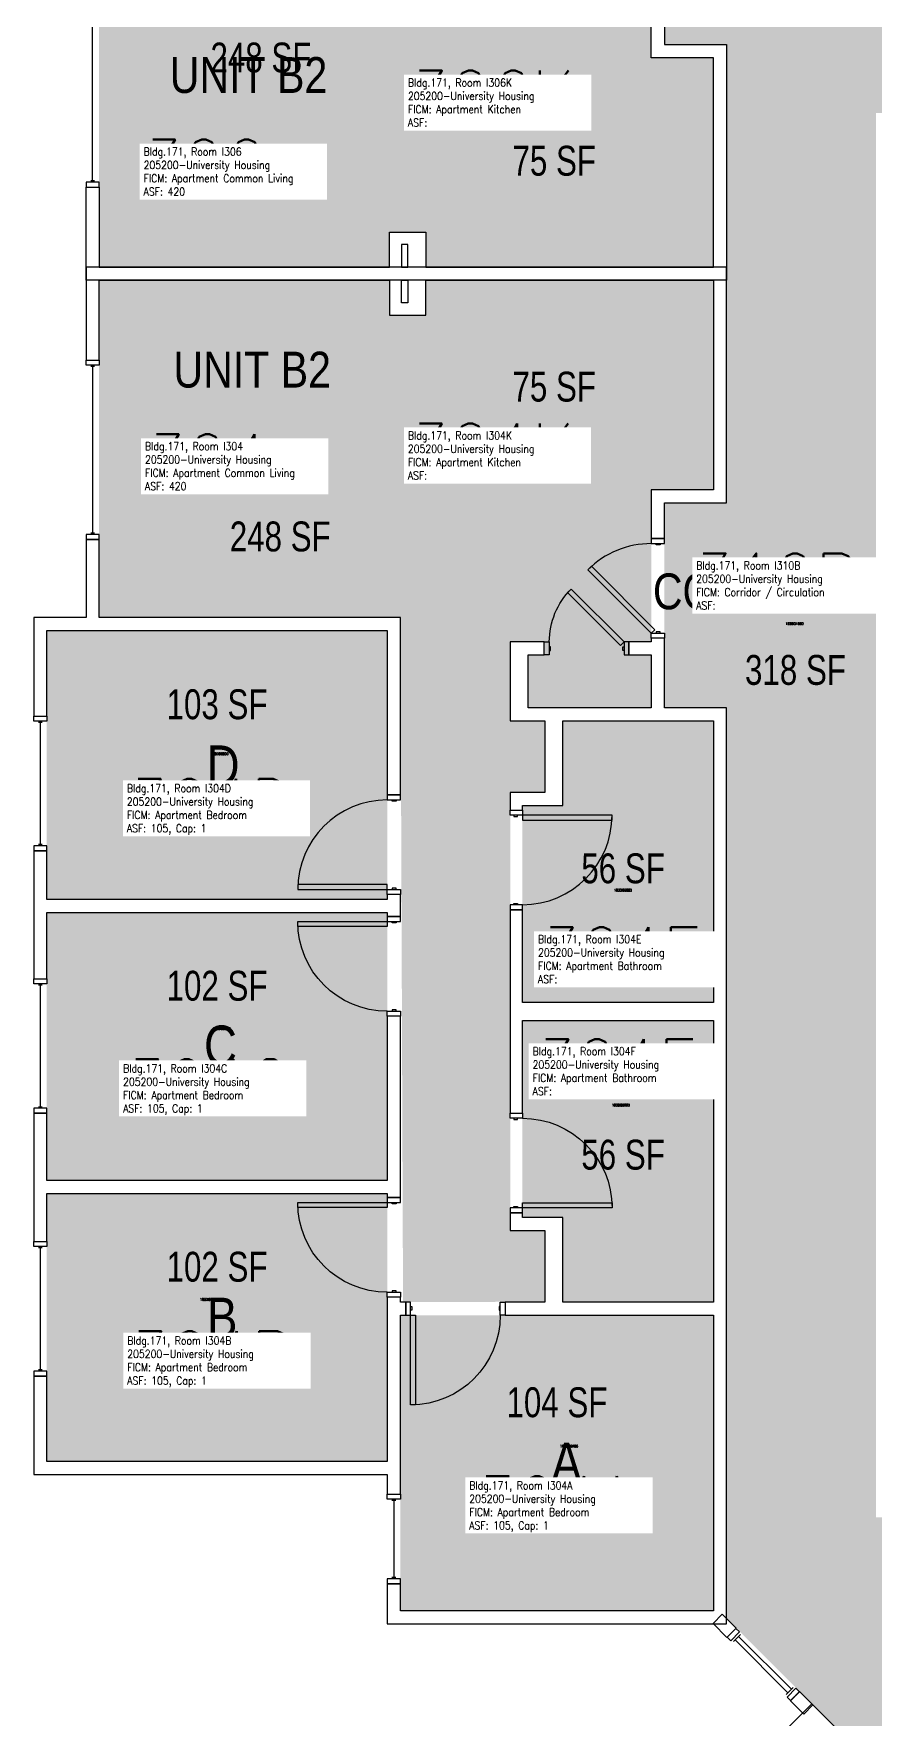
# Model space of a CAD drawing. Header units: inches. Extents: x 79 to 1966, y -19 to 1892.
# Drawn here: x 79 to 417, y 769 to 1446 of the extents above; entities that cross this region are included whole.
import ezdxf
from ezdxf.enums import TextEntityAlignment as Align

# ---------------------------------------------------------------- set-up
doc = ezdxf.new("R2010")
doc.units = ezdxf.units.IN
doc.header["$LTSCALE"] = 48
doc.header["$MEASUREMENT"] = 0
for name, color, linetype in [('A-AREA-IDEN', 1, 'Continuous'), ('A-DOOR', 2, 'Continuous'), ('A-GLZ', 1, 'Continuous'), ('A-IDEN-RNUM', 7, 'Continuous'), ('A-IDEN-SNUM', 4, 'Continuous'), ('A-IDEN-VNUM', 4, 'Continuous'), ('A-WALL', 5, 'Continuous'), ('AREA-TEXT', 3, 'Continuous'), ('Rooms-Category-Color', 7, 'Continuous'), ('Rooms-College-Color', 7, 'Continuous'), ('Rooms-Department-Color', 7, 'Continuous'), ('Rooms-Division-Color', 7, 'Continuous'), ('Rooms-Information', 7, 'Continuous')]:
    doc.layers.add(name, color=color, linetype=linetype)
doc.styles.add('AREA', font='arial.ttf', dxfattribs={"width": 0.75, "height": 12})
doc.styles.add('ROOMSNUMBER', font='txt.shx', dxfattribs={"height": 0.03})
doc.styles.add('ROOMVNUMBER', font='simplex.shx', dxfattribs={"width": 0.85})
doc.styles.get("Standard").update_dxf_attribs({"font": 'ARIALN.TTF'})

msp = doc.modelspace()

# ---------------------------------------------------------------- hatches: boundary and pattern name
h = msp.add_hatch()
h.set_pattern_fill('ANSI31', color=256, angle=90, style=0)
h.set_pattern_definition([(135, (-293.52646, 747.85343), (-0.088388348, -0.088388348), [])])
h.paths.add_polyline_path([(290.42, 1079.32), (290.42, 1138.06), (299.63, 1138.06), (299.63, 1079.32)], flags=9)
at = {"layer": 'Rooms-Category-Color', "true_color": 0x728ef3}
for points in [[(284.57, 1762.59), (284.57, 1733.84), (270.69, 1733.84), (270.69, 1557.8), (284.57, 1557.8), (284.57, 1529.05), (270.69, 1529.05), (270.69, 1497.35), (284.37, 1497.35), (284.37, 1502.6), (277.94, 1502.6), (277.94, 1523.8), (327.32, 1523.8), (327.32, 1502.6), (318.37, 1502.6), (318.37, 1497.35), (327.32, 1497.35), (327.32, 1436.23), (222.19, 1436.23), (222.19, 1352.09), (105.57, 1352.09), (105.57, 1487.59), (226.57, 1487.59), (227.63, 1762.59), (284.57, 1762.37)], [(222.19, 1366.09), (236.82, 1366.09), (236.82, 1352.09), (352.32, 1352.09), (352.32, 1436.23), (222.19, 1436.23)], [(284.57, 936.34), (284.57, 965.09), (270.69, 965.09), (270.69, 1141.12), (284.57, 1141.12), (284.57, 1169.87), (270.69, 1169.87), (270.69, 1201.57), (284.37, 1201.57), (284.37, 1196.32), (277.94, 1196.32), (277.94, 1175.12), (327.32, 1175.12), (327.32, 1196.32), (318.37, 1196.32), (318.37, 1201.57), (327.32, 1201.57), (327.32, 1262.69), (222.19, 1262.69), (222.19, 1346.84), (105.57, 1346.84), (105.57, 1211.34), (226.57, 1211.34), (227.63, 936.34), (284.57, 936.55)], [(222.19, 1332.84), (236.82, 1332.84), (236.82, 1346.84), (352.32, 1346.84), (352.32, 1262.69), (222.19, 1262.69)], [(84.57, 1098.09), (84.57, 1206.09), (221.32, 1206.09), (221.32, 1098.09), (85.01, 1098.1)], [(352.32, 1056.74), (352.32, 1169.87), (291.82, 1169.87), (291.82, 1135.87), (275.57, 1135.87), (275.57, 1056.73)], [(84.57, 985.21), (84.57, 1092.84), (221.3, 1092.85), (221.32, 985.21), (85.01, 985.22)], [(275.57, 970.35), (275.57, 1049.48), (352.32, 1049.48), (352.32, 936.35), (291.82, 936.34), (291.82, 970.34)], [(84.57, 979.96), (84.57, 872.34), (221.32, 872.34), (221.3, 979.97), (85.01, 979.97)], [(352.32, 812.35), (226.57, 812.34), (226.57, 931.09), (352.32, 931.09)]]:
    msp.add_hatch(color=171, dxfattribs=at).paths.add_polyline_path(points)
at = {"layer": 'Rooms-Category-Color', "true_color": 0xadadad}
for points in [[(332.57, 1507.21), (417.54, 1507.21), (417.54, 1473.12), (442.54, 1473.12), (442.54, 1413.99), (417.54, 1413.99), (417.54, 849.94), (357.57, 809.24), (357.57, 1175.12), (332.57, 1175.12), (332.57, 1257.44), (357.57, 1257.44), (357.57, 1441.48), (332.57, 1441.48)], [(417.54, 849.94), (467.31, 849.34), (467.31, 784.34), (696.93, 554.72), (757.12, 614.92), (797.08, 574.97), (736.88, 514.77), (835.7, 415.95), (793.27, 373.53), (710.27, 456.54), (692.59, 438.86), (634.38, 497.07), (652.05, 514.75), (357.57, 809.24)]]:
    msp.add_hatch(color=253, dxfattribs=at).paths.add_polyline_path(points)
at = {"layer": 'Rooms-College-Color', "true_color": 0xadadad}
for points in [[(284.57, 1762.59), (284.57, 1733.84), (270.69, 1733.84), (270.69, 1557.8), (284.57, 1557.8), (284.57, 1529.05), (270.69, 1529.05), (270.69, 1497.35), (284.37, 1497.35), (284.37, 1502.6), (277.94, 1502.6), (277.94, 1523.8), (327.32, 1523.8), (327.32, 1502.6), (318.37, 1502.6), (318.37, 1497.35), (327.32, 1497.35), (327.32, 1436.23), (222.19, 1436.23), (222.19, 1352.09), (105.57, 1352.09), (105.57, 1487.59), (226.57, 1487.59), (227.63, 1762.59), (284.57, 1762.37)], [(332.57, 1507.21), (417.54, 1507.21), (417.54, 1473.12), (442.54, 1473.12), (442.54, 1413.99), (417.54, 1413.99), (417.54, 849.94), (357.57, 809.24), (357.57, 1175.12), (332.57, 1175.12), (332.57, 1257.44), (357.57, 1257.44), (357.57, 1441.48), (332.57, 1441.48)], [(222.19, 1366.09), (236.82, 1366.09), (236.82, 1352.09), (352.32, 1352.09), (352.32, 1436.23), (222.19, 1436.23)], [(284.57, 936.34), (284.57, 965.09), (270.69, 965.09), (270.69, 1141.12), (284.57, 1141.12), (284.57, 1169.87), (270.69, 1169.87), (270.69, 1201.57), (284.37, 1201.57), (284.37, 1196.32), (277.94, 1196.32), (277.94, 1175.12), (327.32, 1175.12), (327.32, 1196.32), (318.37, 1196.32), (318.37, 1201.57), (327.32, 1201.57), (327.32, 1262.69), (222.19, 1262.69), (222.19, 1346.84), (105.57, 1346.84), (105.57, 1211.34), (226.57, 1211.34), (227.63, 936.34), (284.57, 936.55)], [(222.19, 1332.84), (236.82, 1332.84), (236.82, 1346.84), (352.32, 1346.84), (352.32, 1262.69), (222.19, 1262.69)], [(84.57, 1098.09), (84.57, 1206.09), (221.32, 1206.09), (221.32, 1098.09), (85.01, 1098.1)], [(352.32, 1056.74), (352.32, 1169.87), (291.82, 1169.87), (291.82, 1135.87), (275.57, 1135.87), (275.57, 1056.73)], [(84.57, 985.21), (84.57, 1092.84), (221.3, 1092.85), (221.32, 985.21), (85.01, 985.22)], [(275.57, 970.35), (275.57, 1049.48), (352.32, 1049.48), (352.32, 936.35), (291.82, 936.34), (291.82, 970.34)], [(84.57, 979.96), (84.57, 872.34), (221.32, 872.34), (221.3, 979.97), (85.01, 979.97)], [(352.32, 812.35), (226.57, 812.34), (226.57, 931.09), (352.32, 931.09)], [(417.54, 849.94), (467.31, 849.34), (467.31, 784.34), (696.93, 554.72), (757.12, 614.92), (797.08, 574.97), (736.88, 514.77), (835.7, 415.95), (793.27, 373.53), (710.27, 456.54), (692.59, 438.86), (634.38, 497.07), (652.05, 514.75), (357.57, 809.24)]]:
    msp.add_hatch(color=253, dxfattribs=at).paths.add_polyline_path(points)
at = {"layer": 'Rooms-Department-Color', "true_color": 0x604aed}
for points in [[(284.57, 1762.59), (284.57, 1733.84), (270.69, 1733.84), (270.69, 1557.8), (284.57, 1557.8), (284.57, 1529.05), (270.69, 1529.05), (270.69, 1497.35), (284.37, 1497.35), (284.37, 1502.6), (277.94, 1502.6), (277.94, 1523.8), (327.32, 1523.8), (327.32, 1502.6), (318.37, 1502.6), (318.37, 1497.35), (327.32, 1497.35), (327.32, 1436.23), (222.19, 1436.23), (222.19, 1352.09), (105.57, 1352.09), (105.57, 1487.59), (226.57, 1487.59), (227.63, 1762.59), (284.57, 1762.37)], [(222.19, 1366.09), (236.82, 1366.09), (236.82, 1352.09), (352.32, 1352.09), (352.32, 1436.23), (222.19, 1436.23)], [(284.57, 936.34), (284.57, 965.09), (270.69, 965.09), (270.69, 1141.12), (284.57, 1141.12), (284.57, 1169.87), (270.69, 1169.87), (270.69, 1201.57), (284.37, 1201.57), (284.37, 1196.32), (277.94, 1196.32), (277.94, 1175.12), (327.32, 1175.12), (327.32, 1196.32), (318.37, 1196.32), (318.37, 1201.57), (327.32, 1201.57), (327.32, 1262.69), (222.19, 1262.69), (222.19, 1346.84), (105.57, 1346.84), (105.57, 1211.34), (226.57, 1211.34), (227.63, 936.34), (284.57, 936.55)], [(222.19, 1332.84), (236.82, 1332.84), (236.82, 1346.84), (352.32, 1346.84), (352.32, 1262.69), (222.19, 1262.69)], [(84.57, 1098.09), (84.57, 1206.09), (221.32, 1206.09), (221.32, 1098.09), (85.01, 1098.1)], [(352.32, 1056.74), (352.32, 1169.87), (291.82, 1169.87), (291.82, 1135.87), (275.57, 1135.87), (275.57, 1056.73)], [(84.57, 985.21), (84.57, 1092.84), (221.3, 1092.85), (221.32, 985.21), (85.01, 985.22)], [(275.57, 970.35), (275.57, 1049.48), (352.32, 1049.48), (352.32, 936.35), (291.82, 936.34), (291.82, 970.34)], [(84.57, 979.96), (84.57, 872.34), (221.32, 872.34), (221.3, 979.97), (85.01, 979.97)], [(352.32, 812.35), (226.57, 812.34), (226.57, 931.09), (352.32, 931.09)]]:
    msp.add_hatch(color=173, dxfattribs=at).paths.add_polyline_path(points)
at = {"layer": 'Rooms-Department-Color', "true_color": 0xacacac}
for points in [[(332.57, 1507.21), (417.54, 1507.21), (417.54, 1473.12), (442.54, 1473.12), (442.54, 1413.99), (417.54, 1413.99), (417.54, 849.94), (357.57, 809.24), (357.57, 1175.12), (332.57, 1175.12), (332.57, 1257.44), (357.57, 1257.44), (357.57, 1441.48), (332.57, 1441.48)], [(417.54, 849.94), (467.31, 849.34), (467.31, 784.34), (696.93, 554.72), (757.12, 614.92), (797.08, 574.97), (736.88, 514.77), (835.7, 415.95), (793.27, 373.53), (710.27, 456.54), (692.59, 438.86), (634.38, 497.07), (652.05, 514.75), (357.57, 809.24)]]:
    msp.add_hatch(color=253, dxfattribs=at).paths.add_polyline_path(points)
at = {"layer": 'Rooms-Division-Color', "true_color": 0x604aed}
for points in [[(284.57, 1762.59), (284.57, 1733.84), (270.69, 1733.84), (270.69, 1557.8), (284.57, 1557.8), (284.57, 1529.05), (270.69, 1529.05), (270.69, 1497.35), (284.37, 1497.35), (284.37, 1502.6), (277.94, 1502.6), (277.94, 1523.8), (327.32, 1523.8), (327.32, 1502.6), (318.37, 1502.6), (318.37, 1497.35), (327.32, 1497.35), (327.32, 1436.23), (222.19, 1436.23), (222.19, 1352.09), (105.57, 1352.09), (105.57, 1487.59), (226.57, 1487.59), (227.63, 1762.59), (284.57, 1762.37)], [(222.19, 1366.09), (236.82, 1366.09), (236.82, 1352.09), (352.32, 1352.09), (352.32, 1436.23), (222.19, 1436.23)], [(284.57, 936.34), (284.57, 965.09), (270.69, 965.09), (270.69, 1141.12), (284.57, 1141.12), (284.57, 1169.87), (270.69, 1169.87), (270.69, 1201.57), (284.37, 1201.57), (284.37, 1196.32), (277.94, 1196.32), (277.94, 1175.12), (327.32, 1175.12), (327.32, 1196.32), (318.37, 1196.32), (318.37, 1201.57), (327.32, 1201.57), (327.32, 1262.69), (222.19, 1262.69), (222.19, 1346.84), (105.57, 1346.84), (105.57, 1211.34), (226.57, 1211.34), (227.63, 936.34), (284.57, 936.55)], [(222.19, 1332.84), (236.82, 1332.84), (236.82, 1346.84), (352.32, 1346.84), (352.32, 1262.69), (222.19, 1262.69)], [(84.57, 1098.09), (84.57, 1206.09), (221.32, 1206.09), (221.32, 1098.09), (85.01, 1098.1)], [(352.32, 1056.74), (352.32, 1169.87), (291.82, 1169.87), (291.82, 1135.87), (275.57, 1135.87), (275.57, 1056.73)], [(84.57, 985.21), (84.57, 1092.84), (221.3, 1092.85), (221.32, 985.21), (85.01, 985.22)], [(275.57, 970.35), (275.57, 1049.48), (352.32, 1049.48), (352.32, 936.35), (291.82, 936.34), (291.82, 970.34)], [(84.57, 979.96), (84.57, 872.34), (221.32, 872.34), (221.3, 979.97), (85.01, 979.97)], [(352.32, 812.35), (226.57, 812.34), (226.57, 931.09), (352.32, 931.09)]]:
    msp.add_hatch(color=173, dxfattribs=at).paths.add_polyline_path(points)
at = {"layer": 'Rooms-Division-Color', "true_color": 0xadadad}
for points in [[(332.57, 1507.21), (417.54, 1507.21), (417.54, 1473.12), (442.54, 1473.12), (442.54, 1413.99), (417.54, 1413.99), (417.54, 849.94), (357.57, 809.24), (357.57, 1175.12), (332.57, 1175.12), (332.57, 1257.44), (357.57, 1257.44), (357.57, 1441.48), (332.57, 1441.48)], [(417.54, 849.94), (467.31, 849.34), (467.31, 784.34), (696.93, 554.72), (757.12, 614.92), (797.08, 574.97), (736.88, 514.77), (835.7, 415.95), (793.27, 373.53), (710.27, 456.54), (692.59, 438.86), (634.38, 497.07), (652.05, 514.75), (357.57, 809.24)]]:
    msp.add_hatch(color=253, dxfattribs=at).paths.add_polyline_path(points)

# ---------------------------------------------------------------- linework, layer by layer
at = {"layer": 'A-DOOR'}
for points in [[(332.57, 1241.05), (332.57, 1243.05), (327.32, 1243.05), (327.32, 1241.05)], [(330.82, 1241.05), (330.82, 1240.55), (329.32, 1240.55), (329.32, 1241.05)], [(327.32, 1205.05), (328.73, 1206.47), (303.28, 1231.92), (301.86, 1230.51)], [(316.37, 1201.57), (314.95, 1200.15), (293.74, 1221.37), (295.15, 1222.78)], [(330.82, 1205.05), (330.82, 1205.55), (329.32, 1205.55), (329.32, 1205.05)], [(286.37, 1196.32), (284.37, 1196.32), (284.37, 1201.57), (286.37, 1201.57)], [(286.37, 1198.07), (286.87, 1198.07), (286.87, 1199.57), (286.37, 1199.57)], [(316.37, 1198.07), (315.87, 1198.07), (315.87, 1199.57), (316.37, 1199.57)], [(316.37, 1196.32), (318.37, 1196.32), (318.37, 1201.57), (316.37, 1201.57)], [(332.57, 1205.05), (332.57, 1203.05), (327.32, 1203.05), (327.32, 1205.05)], [(226.57, 1138.09), (226.57, 1140.09), (221.32, 1140.09), (221.32, 1138.09)], [(224.82, 1138.09), (224.82, 1137.59), (223.32, 1137.59), (223.32, 1138.09)], [(270.69, 1131.98), (270.69, 1133.98), (275.57, 1133.98), (275.57, 1131.98)], [(272.07, 1131.98), (272.07, 1131.48), (273.57, 1131.48), (273.57, 1131.98)], [(275.57, 1131.98), (275.57, 1129.98), (311.57, 1129.98), (311.57, 1131.98)], [(221.32, 1102.09), (221.32, 1104.09), (185.32, 1104.09), (185.32, 1102.09)], [(226.57, 1102.09), (226.57, 1100.09), (221.32, 1100.09), (221.32, 1102.09)], [(224.82, 1102.09), (224.82, 1102.59), (223.32, 1102.59), (223.32, 1102.09)], [(226.57, 1089.21), (226.57, 1091.21), (221.32, 1091.21), (221.32, 1089.21)], [(270.69, 1095.98), (270.69, 1093.98), (275.57, 1093.98), (275.57, 1095.98)], [(272.07, 1095.98), (272.07, 1096.48), (273.57, 1096.48), (273.57, 1095.98)], [(221.32, 1089.21), (221.32, 1087.21), (185.32, 1087.21), (185.32, 1089.21)], [(224.82, 1089.21), (224.82, 1088.71), (223.32, 1088.71), (223.32, 1089.21)], [(226.57, 1053.21), (226.57, 1051.21), (221.32, 1051.21), (221.32, 1053.21)], [(224.82, 1053.21), (224.82, 1053.71), (223.32, 1053.71), (223.32, 1053.21)], [(270.69, 1010.23), (270.69, 1012.23), (275.57, 1012.23), (275.57, 1010.23)], [(272.07, 1010.23), (272.07, 1009.73), (273.57, 1009.73), (273.57, 1010.23)], [(221.32, 976.34), (221.32, 974.34), (185.32, 974.34), (185.32, 976.34)], [(226.57, 976.34), (226.57, 978.34), (221.32, 978.34), (221.32, 976.34)], [(224.82, 976.34), (224.82, 975.84), (223.32, 975.84), (223.32, 976.34)], [(275.57, 974.23), (275.57, 976.23), (311.57, 976.23), (311.57, 974.23)], [(270.69, 974.23), (270.69, 972.23), (275.57, 972.23), (275.57, 974.23)], [(272.07, 974.23), (272.07, 974.73), (273.57, 974.73), (273.57, 974.23)], [(226.57, 940.34), (226.57, 938.34), (221.32, 938.34), (221.32, 940.34)], [(224.82, 940.34), (224.82, 940.84), (223.32, 940.84), (223.32, 940.34)], [(230.69, 936.34), (228.69, 936.34), (228.69, 931.09), (230.69, 931.09)], [(230.69, 934.59), (231.19, 934.59), (231.19, 933.09), (230.69, 933.09)], [(266.69, 934.59), (266.19, 934.59), (266.19, 933.09), (266.69, 933.09)], [(266.69, 936.34), (268.69, 936.34), (268.69, 931.09), (266.69, 931.09)], [(230.69, 931.09), (232.69, 931.09), (232.69, 895.09), (230.69, 895.09)]]:
    msp.add_lwpolyline(points, close=True, dxfattribs=at)
for centre, start, end in [((327.32, 1205.05), 90, 135), ((221.32, 1102.09), 90, 180), ((275.57, 1131.98), 270, 0)]:
    msp.add_arc(centre, 36, start, end, dxfattribs=at)
at = {"layer": 'A-DOOR', "extrusion": (0, 0, -1)}
for centre, radius, start, end in [((-316.37, 1201.57), 30, 0, 45), ((-221.32, 1089.21), 36, 270, 0), ((-275.57, 974.23), 36, 90, 180), ((-221.32, 976.34), 36, 270, 0), ((-230.69, 931.09), 36, 180, 270)]:
    msp.add_arc(centre, radius, start, end, dxfattribs=at)
at = {"layer": 'A-GLZ'}
for p, q in [((102.94, 1386.7), (102.94, 1453.7)), ((103.69, 1386.7), (102.19, 1386.7)), ((103.69, 1312.22), (102.19, 1312.22)), ((102.94, 1312.22), (102.94, 1245.22)), ((103.69, 1245.22), (102.19, 1245.22)), ((82.69, 1169.18), (81.19, 1169.18)), ((81.94, 1169.18), (81.94, 1120.18)), ((82.69, 1120.18), (81.19, 1120.18)), ((82.69, 1063.71), (81.19, 1063.71)), ((81.94, 1063.71), (81.94, 1014.71)), ((82.69, 1014.71), (81.19, 1014.71)), ((82.69, 958.18), (81.19, 958.18)), ((81.94, 958.18), (81.94, 909.18)), ((82.69, 909.18), (81.19, 909.18)), ((224.69, 856.72), (223.19, 856.72)), ((223.94, 856.72), (223.94, 825.72)), ((224.69, 825.72), (223.19, 825.72)), ((357.8, 801.75), (361.34, 805.29)), ((359.22, 800.34), (357.8, 801.75)), ((362.75, 803.87), (359.22, 800.34)), ((360.28, 799.98), (363.11, 802.81)), ((382.2, 779.48), (360.99, 800.69)), ((361.34, 805.29), (362.75, 803.87)), ((383.61, 780.89), (362.4, 802.1)), ((381.49, 778.77), (384.32, 781.6)), ((385.38, 781.25), (381.85, 777.71)), ((383.26, 776.3), (386.8, 779.83)), ((386.8, 779.83), (385.38, 781.25)), ((381.85, 777.71), (383.26, 776.3))]:
    msp.add_line(p, q, dxfattribs=at)
for points in [[(100.32, 1386.2), (100.32, 1384.2), (105.57, 1384.2), (105.57, 1386.2)], [(100.32, 1312.72), (100.32, 1314.72), (105.57, 1314.72), (105.57, 1312.72)], [(100.32, 1244.72), (100.32, 1242.72), (105.57, 1242.72), (105.57, 1244.72)], [(79.32, 1169.68), (79.32, 1171.68), (84.57, 1171.68), (84.57, 1169.68)], [(79.32, 1119.68), (79.32, 1117.68), (84.57, 1117.68), (84.57, 1119.68)], [(79.32, 1064.21), (79.32, 1066.21), (84.57, 1066.21), (84.57, 1064.21)], [(79.32, 1014.21), (79.32, 1012.21), (84.57, 1012.21), (84.57, 1014.21)], [(79.32, 958.68), (79.32, 960.68), (84.57, 960.68), (84.57, 958.68)], [(79.32, 908.68), (79.32, 906.68), (84.57, 906.68), (84.57, 908.68)], [(221.32, 857.22), (221.32, 859.22), (226.57, 859.22), (226.57, 857.22)], [(221.32, 825.22), (221.32, 823.22), (226.57, 823.22), (226.57, 825.22)]]:
    msp.add_lwpolyline(points, close=True, dxfattribs=at)
at = {"layer": 'A-WALL'}
for p, q in [((327.32, 1436.23), (327.32, 1455.87)), ((332.57, 1455.87), (332.57, 1441.48)), ((352.32, 1436.23), (327.32, 1436.23)), ((332.57, 1441.48), (357.57, 1441.48)), ((352.32, 1352.09), (352.32, 1436.23)), ((357.57, 1441.48), (357.57, 1346.84)), ((100.32, 1346.84), (100.32, 1384.2)), ((100.32, 1384.2), (105.57, 1384.2)), ((105.57, 1384.2), (105.57, 1352.09)), ((222.19, 1366.09), (236.82, 1366.09)), ((222.19, 1352.09), (222.19, 1366.09)), ((229.57, 1361.21), (227.07, 1361.21)), ((227.07, 1361.21), (227.07, 1352.09)), ((229.57, 1352.09), (229.57, 1361.21)), ((236.82, 1366.09), (236.82, 1352.09)), ((100.32, 1352.09), (100.32, 1314.72)), ((357.57, 1352.09), (100.32, 1352.09)), ((105.57, 1352.09), (222.19, 1352.09)), ((227.07, 1352.09), (229.57, 1352.09)), ((236.82, 1352.09), (352.32, 1352.09)), ((357.57, 1257.44), (357.57, 1352.09)), ((357.57, 1346.84), (100.32, 1346.84)), ((105.57, 1314.72), (105.57, 1346.84)), ((105.57, 1346.84), (222.19, 1346.84)), ((222.19, 1346.84), (222.19, 1332.84)), ((227.07, 1346.84), (229.57, 1346.84)), ((227.07, 1337.71), (227.07, 1346.84)), ((229.57, 1346.84), (229.57, 1337.71)), ((236.82, 1346.84), (352.32, 1346.84)), ((236.82, 1332.84), (236.82, 1346.84)), ((352.32, 1346.84), (352.32, 1262.69)), ((229.57, 1337.71), (227.07, 1337.71)), ((222.19, 1332.84), (236.82, 1332.84)), ((100.32, 1314.72), (105.57, 1314.72)), ((327.32, 1262.69), (327.32, 1243.05)), ((352.32, 1262.69), (327.32, 1262.69)), ((332.57, 1243.05), (332.57, 1257.44)), ((332.57, 1257.44), (357.57, 1257.44)), ((100.32, 1242.72), (100.32, 1211.34)), ((105.57, 1242.72), (100.32, 1242.72)), ((105.57, 1211.34), (105.57, 1242.72)), ((327.32, 1243.05), (332.57, 1243.05)), ((79.32, 1211.34), (79.32, 1171.68)), ((100.32, 1211.34), (79.32, 1211.34)), ((84.57, 1171.68), (84.57, 1206.09)), ((84.57, 1206.09), (221.32, 1206.09)), ((226.57, 1211.34), (105.57, 1211.34)), ((221.32, 1206.09), (221.32, 1140.09)), ((226.57, 1140.09), (226.57, 1211.34)), ((270.69, 1201.57), (270.69, 1169.87)), ((284.37, 1201.57), (270.69, 1201.57)), ((284.37, 1196.32), (284.37, 1201.57)), ((327.32, 1201.57), (318.37, 1201.57)), ((318.37, 1201.57), (318.37, 1196.32)), ((327.32, 1203.05), (327.32, 1201.57)), ((332.57, 1203.05), (327.32, 1203.05)), ((332.57, 1175.12), (332.57, 1203.05)), ((277.94, 1175.12), (277.94, 1196.32)), ((277.94, 1196.32), (284.37, 1196.32)), ((318.37, 1196.32), (327.32, 1196.32)), ((327.32, 1196.32), (327.32, 1175.12)), ((79.32, 1171.68), (84.57, 1171.68)), ((327.32, 1175.12), (277.94, 1175.12)), ((357.57, 1175.12), (332.57, 1175.12)), ((357.57, 935.71), (357.57, 1175.12)), ((270.69, 1169.87), (284.57, 1169.87)), ((284.57, 1169.87), (284.57, 1141.12)), ((291.82, 1135.87), (291.82, 1169.87)), ((291.82, 1169.87), (352.32, 1169.87)), ((352.32, 1169.87), (352.32, 1056.73)), ((221.32, 1140.09), (226.57, 1140.09)), ((270.69, 1141.12), (270.69, 1133.98)), ((284.57, 1141.12), (270.69, 1141.12)), ((270.69, 1133.98), (275.57, 1133.98)), ((275.57, 1133.98), (275.57, 1135.87)), ((275.57, 1135.87), (291.82, 1135.87)), ((79.32, 1117.68), (79.32, 1066.21)), ((84.57, 1117.68), (79.32, 1117.68)), ((84.57, 1098.09), (84.57, 1117.68)), ((221.32, 1098.09), (84.57, 1098.09)), ((221.32, 1100.09), (221.32, 1098.09)), ((226.57, 1100.09), (221.32, 1100.09)), ((226.57, 1091.21), (226.57, 1100.09)), ((84.57, 1066.21), (84.57, 1092.84)), ((84.57, 1092.84), (221.32, 1092.84)), ((221.32, 1092.84), (221.32, 1091.21)), ((221.32, 1091.21), (226.57, 1091.21)), ((270.69, 1093.98), (270.69, 1012.23)), ((275.57, 1093.98), (270.69, 1093.98)), ((275.57, 1056.73), (275.57, 1093.98)), ((79.32, 1066.21), (84.57, 1066.21)), ((352.32, 1056.73), (275.57, 1056.73)), ((221.32, 1051.21), (221.32, 985.21)), ((226.57, 1051.21), (221.32, 1051.21)), ((226.57, 978.34), (226.57, 1051.21)), ((275.57, 1012.23), (275.57, 1049.48)), ((275.57, 1049.48), (352.32, 1049.48)), ((352.32, 1049.48), (352.32, 936.34)), ((84.57, 1012.21), (79.32, 1012.21)), ((79.32, 1012.21), (79.32, 960.68)), ((84.57, 985.21), (84.57, 1012.21)), ((270.69, 1012.23), (275.57, 1012.23)), ((221.32, 985.21), (84.57, 985.21)), ((84.57, 979.96), (221.32, 979.96)), ((84.57, 960.68), (84.57, 979.96)), ((221.32, 979.96), (221.32, 978.34)), ((221.32, 978.34), (226.57, 978.34)), ((270.69, 972.23), (270.69, 965.09)), ((275.57, 972.23), (270.69, 972.23)), ((275.57, 970.34), (275.57, 972.23)), ((291.82, 970.34), (275.57, 970.34)), ((291.82, 936.34), (291.82, 970.34)), ((270.69, 965.09), (284.57, 965.09)), ((284.57, 965.09), (284.57, 936.34)), ((79.32, 960.68), (84.57, 960.68)), ((221.32, 938.34), (221.32, 872.34)), ((226.57, 938.34), (221.32, 938.34)), ((226.57, 936.34), (226.57, 938.34)), ((228.69, 936.34), (226.57, 936.34)), ((228.69, 931.09), (228.69, 936.34)), ((271.32, 936.34), (268.69, 936.34)), ((268.69, 936.34), (268.69, 931.09)), ((284.57, 936.34), (271.32, 936.34)), ((352.32, 936.34), (291.82, 936.34)), ((357.57, 807.09), (357.57, 935.71)), ((226.57, 867.71), (226.57, 931.09)), ((226.57, 931.09), (228.69, 931.09)), ((268.69, 931.09), (271.32, 931.09)), ((271.32, 931.09), (352.32, 931.09)), ((352.32, 931.09), (352.32, 812.34)), ((79.32, 906.68), (79.32, 867.09)), ((84.57, 906.68), (79.32, 906.68)), ((84.57, 872.34), (84.57, 906.68)), ((79.32, 867.09), (221.32, 867.09)), ((221.32, 872.34), (84.57, 872.34)), ((221.32, 867.09), (221.32, 859.22)), ((226.57, 859.22), (226.57, 867.71)), ((221.32, 859.22), (226.57, 859.22)), ((221.32, 823.22), (221.32, 807.09)), ((226.57, 823.22), (221.32, 823.22)), ((226.57, 812.34), (226.57, 823.22)), ((221.32, 807.09), (357.57, 807.09)), ((352.32, 812.34), (226.57, 812.34)), ((355.82, 810.98), (352.11, 807.27)), ((352.11, 807.27), (357.72, 801.66)), ((361.43, 805.38), (355.82, 810.98)), ((357.72, 801.66), (361.43, 805.38)), ((386.88, 779.92), (383.17, 776.21)), ((392.26, 774.55), (386.88, 779.92)), ((295.47, 678.64), (391.81, 774.99)), ((383.17, 776.21), (388.54, 770.83)), ((388.54, 770.83), (392.26, 774.55)), ((391.81, 774.99), (482.77, 684.04))]:
    msp.add_line(p, q, dxfattribs=at)

# ---------------------------------------------------------------- texts
at = {"layer": 'A-AREA-IDEN'}
for s, p in [('UNIT B2', (165.59, 1422.06)), ('UNIT B2', (167.06, 1303.73)), ('CORRIDOR', (372.86, 1214.66))]:
    msp.add_text(s, height=14.4, dxfattribs=at).set_placement(p, align=Align.CENTER)
at = {"layer": 'A-AREA-IDEN', "char_height": 16, "width": 1, "attachment_point": 1}
for s, insert in [('{\\C1;D}', (148.75, 1159.97)), ('{\\C1;C}', (147.7, 1047.45)), ('{\\C1;B}', (148.92, 938.13)), ('{\\C1;A}', (287.17, 879.95))]:
    msp.add_mtext(s, dxfattribs=dict(at, insert=insert))
at = {"layer": 'A-IDEN-RNUM', "style": 'ROOMSNUMBER', "width": 0.85}
for s, p in [('0306-K0', (248.68, 1420.15)), ('0306-00', (147.7, 1390.63)), ('0304-00', (146.31, 1273)), ('0304-K0', (248.66, 1278.15)), ('0310-B0', (384.87, 1208.87)), ('0304-D0', (153.91, 1156.6)), ('0304-E0', (315.93, 1101.81)), ('0304-C0', (154.74, 1046.19)), ('0304-F0', (315.1, 1015.47)), ('0304-B0', (149.76, 937.43)), ('0304-A0', (294.33, 878.49))]:
    msp.add_text(s, height=1, dxfattribs=at).set_placement(p, align=Align.MIDDLE_CENTER)
at = {"layer": 'A-IDEN-SNUM', "style": 'ROOMSNUMBER', "width": 0.85}
for s, p in [('1710I306K0', (248.68, 1420.15)), ('1710I30600', (147.7, 1390.63)), ('1710I30400', (146.31, 1273)), ('1710I304K0', (248.66, 1278.15)), ('1710I310B0', (384.87, 1208.87)), ('1710I304D0', (153.91, 1156.6)), ('1710I304E0', (315.93, 1101.81)), ('1710I304C0', (154.74, 1046.19)), ('1710I304F0', (315.1, 1015.47)), ('1710I304B0', (149.76, 937.43)), ('1710I304A0', (294.33, 878.49))]:
    msp.add_text(s, height=1, dxfattribs=at).set_placement(p, align=Align.MIDDLE_CENTER)
at = {"layer": 'A-IDEN-VNUM', "style": 'ROOMVNUMBER', "width": 0.85}
for s, p in [('306K', (263.29, 1419.78)), ('306', (147.59, 1392.06)), ('304K', (263.27, 1278.04)), ('304', (149.06, 1273.73)), ('310B', (377.24, 1225.82)), ('304D', (150.41, 1135.25)), ('304E', (315.07, 1075.71)), ('304F', (312.9, 1030.7)), ('304C', (149.36, 1022.73)), ('304B', (150.59, 913.4)), ('304A', (288.84, 855.23))]:
    msp.add_text(s, height=22.5, dxfattribs=at).set_placement(p, align=Align.MIDDLE_CENTER)
at = {"layer": 'AREA-TEXT', "style": 'AREA', "width": 0.75}
for s, p in [('248 SF', (170.56, 1436.29)), ('75 SF', (288.35, 1394.83)), ('75 SF', (288.35, 1304.1)), ('248 SF', (178.31, 1243.92)), ('318 SF', (385.23, 1190.31)), ('103 SF', (152.94, 1176.51)), ('56 SF', (316, 1110.61)), ('102 SF', (152.94, 1063.45)), ('56 SF', (316, 995.6)), ('102 SF', (152.94, 950.58)), ('104 SF', (289.44, 896.13))]:
    msp.add_text(s, height=12, dxfattribs=at).set_placement(p, align=Align.MIDDLE_CENTER)

# ---------------------------------------------------------------- next in the draw order: texts
at = {"layer": 'Rooms-Information', "char_height": 3.2143, "width": 72, "attachment_point": 7, "style": 'ROOMVNUMBER', "bg_fill": 3, "box_fill_scale": 1.5, "bg_fill_color": 256, "bg_fill_true_color": 13158600, "bg_fill_transparency": 0}
for s, insert in [('Bldg.171, Room I306K^M^J205200-University Housing^M^JFICM: Apartment Kitchen^M^JASF: ', (229.59, 1408.53)), ('Bldg.171, Room I306^M^J205200-University Housing^M^JFICM: Apartment Common Living^M^JASF: 420', (123.45, 1380.81)), ('Bldg.171, Room I304K^M^J205200-University Housing^M^JFICM: Apartment Kitchen^M^JASF: ', (229.57, 1266.79)), ('Bldg.171, Room I304^M^J205200-University Housing^M^JFICM: Apartment Common Living^M^JASF: 420', (124.02, 1262.48)), ('Bldg.171, Room I310B^M^J205200-University Housing^M^JFICM: Corridor / Circulation^M^JASF: ', (345.36, 1214.57)), ('Bldg.171, Room I304D^M^J205200-University Housing^M^JFICM: Apartment Bedroom^M^JASF: 105, Cap: 1', (116.72, 1124)), ('Bldg.171, Room I304E^M^J205200-University Housing^M^JFICM: Apartment Bathroom^M^JASF: ', (281.83, 1064.46)), ('Bldg.171, Room I304F^M^J205200-University Housing^M^JFICM: Apartment Bathroom^M^JASF: ', (279.66, 1019.45)), ('Bldg.171, Room I304C^M^J205200-University Housing^M^JFICM: Apartment Bedroom^M^JASF: 105, Cap: 1', (115.21, 1011.48)), ('Bldg.171, Room I304B^M^J205200-University Housing^M^JFICM: Apartment Bedroom^M^JASF: 105, Cap: 1', (116.89, 902.15)), ('Bldg.171, Room I304A^M^J205200-University Housing^M^JFICM: Apartment Bedroom^M^JASF: 105, Cap: 1', (254.23, 843.98))]:
    msp.add_mtext(s, dxfattribs=dict(at, insert=insert))

doc.saveas('drawing.dxf')
